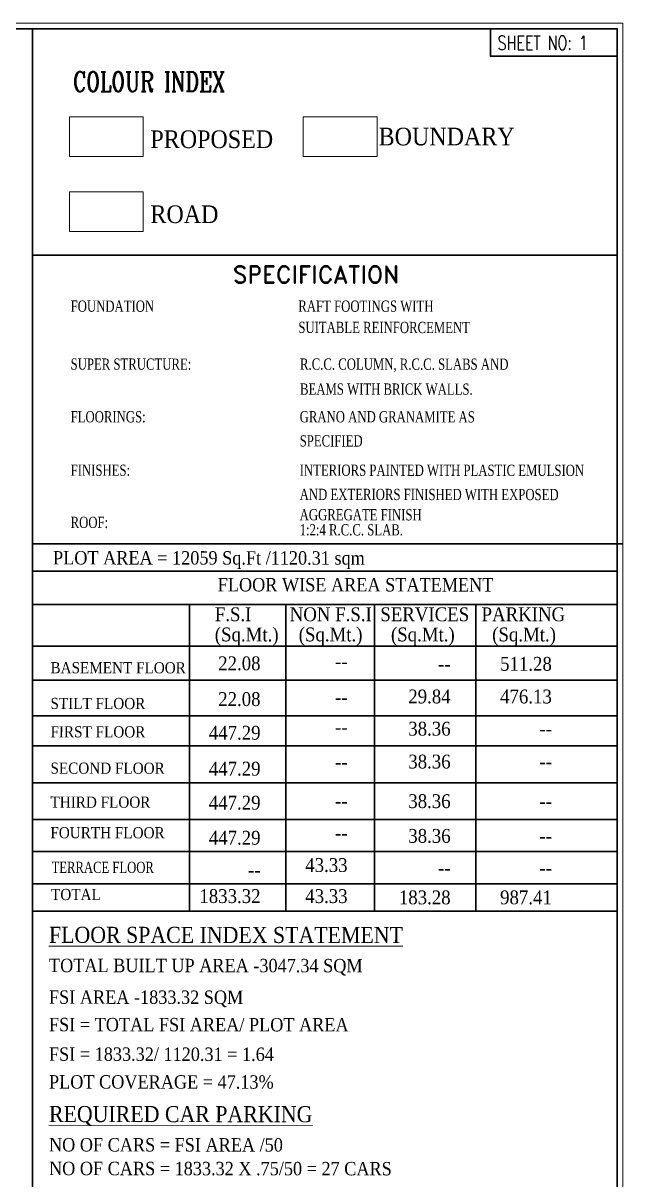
# Model space of a CAD drawing. Header units: metres. Extents: x -1560916 to -1560612, y 43591 to 43809.
# Drawn here: x -1560633.27 to -1560611.7, y 43680.86 to 43722.46 of the extents above; entities that cross this region are included whole.
import ezdxf
from ezdxf.enums import TextEntityAlignment as Align

# ---------------------------------------------------------------- set-up
doc = ezdxf.new("R2010")
doc.units = ezdxf.units.M
doc.header["$LTSCALE"] = 750
doc.header["$MEASUREMENT"] = 0
for name, color, linetype, lineweight in [('BORDER', 5, 'Continuous', 30), ('DIM-1', 8, 'Continuous', 18), ('TEXT', 2, 'Continuous', 20), ('wall', 7, 'Continuous', 30), ('WIN', 12, 'Continuous', 18)]:
    doc.layers.add(name, color=color, linetype=linetype, lineweight=lineweight)
doc.styles.add('ARIAL', font='romand.shx', dxfattribs={"width": 0.85})
doc.styles.add('ROMANC', font='romanc__.ttf', dxfattribs={"width": 0.75})
doc.styles.add('RS', font='times.ttf', dxfattribs={"width": 0.75})

msp = doc.modelspace()

# ---------------------------------------------------------------- linework, layer by layer
at = {"layer": 'BORDER', "color": 1}
for p, q in [((-1560611.89779, 43714.11561), (-1560632.93104, 43714.11561)), ((-1560632.93104, 43703.72813), (-1560611.69779, 43703.72813)), ((-1560632.93104, 43702.74686), (-1560611.89779, 43702.74686)), ((-1560632.93104, 43701.55445), (-1560611.89779, 43701.55445)), ((-1560627.27889, 43701.55445), (-1560627.27889, 43690.51793)), ((-1560623.82332, 43701.55445), (-1560623.82332, 43690.51793)), ((-1560620.63075, 43701.55445), (-1560620.63075, 43690.51793)), ((-1560616.99032, 43701.55445), (-1560616.99032, 43690.51793)), ((-1560632.92931, 43700.05562), (-1560611.89779, 43700.05562)), ((-1560632.92931, 43698.83514), (-1560611.89779, 43698.83514)), ((-1560632.92931, 43697.5496), (-1560611.89779, 43697.5496)), ((-1560632.92931, 43696.47094), (-1560611.89779, 43696.47094)), ((-1560632.92931, 43695.13292), (-1560611.89779, 43695.13292)), ((-1560632.95466, 43693.81924), (-1560611.89779, 43693.81924)), ((-1560632.92931, 43692.66415), (-1560611.89779, 43692.66415)), ((-1560632.92931, 43691.50905), (-1560611.89779, 43691.50905)), ((-1560632.93104, 43690.51793), (-1560611.89779, 43690.51793))]:
    msp.add_line(p, q, dxfattribs=at)
at = {"layer": 'DIM-1', "color": 6, "linetype": 'Continuous'}
msp.add_lwpolyline([(-1560611.69779, 43638.46354), (-1560730.49779, 43638.46354), (-1560730.49779, 43722.46354), (-1560611.69779, 43722.46354), (-1560611.69779, 43638.46354)], close=True, dxfattribs=at)
at = {"layer": 'wall'}
msp.add_line((-1560632.93104, 43638.66354), (-1560632.93104, 43722.26354), dxfattribs=at)
for points in [[(-1560611.89779, 43638.66354), (-1560730.29779, 43638.66354), (-1560730.29779, 43722.26354), (-1560611.89779, 43722.26354)], [(-1560611.89779, 43722.26354), (-1560616.45806, 43722.26354), (-1560616.45806, 43721.27468), (-1560611.89779, 43721.27468)]]:
    msp.add_lwpolyline(points, close=True, dxfattribs=at)
at = {"layer": 'WIN', "lineweight": 15}
for p, q in [((-1560631.6029, 43719.09237), (-1560628.94294, 43719.09237)), ((-1560631.6029, 43719.09237), (-1560631.6029, 43717.66555)), ((-1560628.94294, 43719.09237), (-1560628.94294, 43717.66555)), ((-1560623.19332, 43719.09237), (-1560620.53335, 43719.09237)), ((-1560623.19332, 43719.09237), (-1560623.19332, 43717.66555)), ((-1560620.53335, 43719.09237), (-1560620.53335, 43717.66555)), ((-1560631.6029, 43717.66555), (-1560628.94294, 43717.66555)), ((-1560623.19332, 43717.66555), (-1560620.53335, 43717.66555)), ((-1560631.6029, 43716.39503), (-1560628.94294, 43716.39503)), ((-1560631.6029, 43716.39503), (-1560631.6029, 43714.9682)), ((-1560628.94294, 43716.39503), (-1560628.94294, 43714.9682)), ((-1560631.6029, 43714.9682), (-1560628.94294, 43714.9682))]:
    msp.add_line(p, q, dxfattribs=at)

# ---------------------------------------------------------------- texts
at = {"layer": 'TEXT', "lineweight": 15}
for s, height, style, width, p in [('COLOUR INDEX', 0.7016025, 'ROMANC', 0.75, (-1560631.47163, 43720.00915)), ('PROPOSED', 0.635096, 'RS', 0.9, (-1560628.68748, 43717.9706)), ('BOUNDARY', 0.635096, 'RS', 0.9, (-1560620.48075, 43718.06714)), ('ROAD', 0.635096, 'RS', 0.9, (-1560628.68748, 43715.27325))]:
    msp.add_text(s, height=height, dxfattribs=dict(at, style=style, width=width)).set_placement(p)
at = {"layer": 'TEXT', "style": 'ARIAL'}
msp.add_text('SPECIFICATION', height=0.6155911, dxfattribs=at).set_placement((-1560625.72659, 43713.11529))
at = {"layer": 'TEXT', "style": 'RS'}
for s, height, width, p in [('FOUNDATION', 0.404312, 0.75, (-1560631.55742, 43712.08285)), ('RAFT FOOTINGS WITH ', 0.4043115, 0.75, (-1560623.36772, 43712.08285)), ('SUITABLE REINFORCEMENT', 0.4043115, 0.75, (-1560623.36772, 43711.31775)), ('SUPER STRUCTURE:', 0.4043115, 0.75, (-1560631.55742, 43709.99858)), ('R.C.C. COLUMN, R.C.C. SLABS AND', 0.4043115, 0.75, (-1560623.30733, 43709.99858)), ('BEAMS WITH BRICK WALLS.', 0.4043115, 0.75, (-1560623.30733, 43709.1004)), ('FLOORINGS:', 0.404312, 0.75, (-1560631.55742, 43708.10381)), ('GRANO AND GRANAMITE AS', 0.4043115, 0.75, (-1560623.32052, 43708.10381)), ('SPECIFIED', 0.404312, 0.75, (-1560623.32052, 43707.23558)), ('FINISHES:', 0.404312, 0.75, (-1560631.55742, 43706.18134)), ('INTERIORS PAINTED WITH PLASTIC EMULSION', 0.4043115, 0.75, (-1560623.32052, 43706.18134)), ('AND EXTERIORS FINISHED WITH EXPOSED', 0.4043115, 0.75, (-1560623.32052, 43705.31088)), ('AGGREGATE FINISH', 0.4043115, 0.75, (-1560623.32052, 43704.58001)), ('ROOF:', 0.404312, 0.75, (-1560631.55742, 43704.30464)), ('1:2:4 R.C.C. SLAB.', 0.4043115, 0.75, (-1560623.32052, 43704.03813)), ('PLOT AREA = 12059 Sq.Ft /1120.31 sqm ', 0.4817587, 0.9, (-1560632.18998, 43702.99207)), ('FLOOR WISE AREA STATEMENT', 0.4817587, 0.9, (-1560626.26798, 43702.02407)), ('F.S.I', 0.497817, 0.9, (-1560626.3728, 43700.95227)), ('NON F.S.I', 0.497817, 0.9, (-1560623.67919, 43700.95227)), ('SERVICES', 0.497817, 0.9, (-1560620.41988, 43700.95227)), ('PARKING', 0.497817, 0.9, (-1560616.77944, 43700.95227)), ('(Sq.Mt.)', 0.497817, 0.9, (-1560626.3728, 43700.22615)), ('(Sq.Mt.)', 0.497817, 0.9, (-1560623.35522, 43700.22615)), ('(Sq.Mt.)', 0.497817, 0.9, (-1560620.03787, 43700.22615)), ('(Sq.Mt.)', 0.497817, 0.9, (-1560616.39744, 43700.22615)), ('BASEMENT FLOOR', 0.4014656, 0.9, (-1560632.28202, 43699.07803)), ('STILT FLOOR', 0.4014656, 0.9, (-1560632.28202, 43697.79249)), ('FIRST FLOOR', 0.4014656, 0.9, (-1560632.28202, 43696.77326)), ('SECOND FLOOR', 0.4014656, 0.9, (-1560632.28202, 43695.46495)), ('THIRD FLOOR', 0.4014656, 0.9, (-1560632.28202, 43694.24411)), ('FOURTH FLOOR', 0.4014656, 0.9, (-1560632.28508, 43693.14474)), ('TOTAL', 0.401466, 0.9, (-1560632.26158, 43690.92105)), ('%%UFLOOR SPACE INDEX STATEMENT', 0.5781105, 0.9, (-1560632.33586, 43689.3817)), ('TOTAL BUILT UP AREA -3047.34 SQM', 0.4817587, 0.9, (-1560632.33586, 43688.3283)), ('FSI AREA -1833.32 SQM', 0.4817587, 0.9, (-1560632.33586, 43687.18918)), ('FSI = TOTAL FSI AREA/ PLOT AREA', 0.4817587, 0.9, (-1560632.33586, 43686.202)), ('FSI = 1833.32/ 1120.31 = 1.64', 0.4817587, 0.9, (-1560632.33586, 43685.13889)), ('PLOT COVERAGE = 47.13%%%', 0.4817587, 0.9, (-1560632.33586, 43684.1412)), ('%%UREQUIRED CAR PARKING', 0.5781105, 0.9, (-1560632.33586, 43682.93531)), ('NO OF CARS = FSI AREA /50', 0.4817587, 0.9, (-1560632.33586, 43681.87852)), ('NO OF CARS = 1833.32 X .75/50 = 27 CARS', 0.4817587, 0.9, (-1560632.33586, 43681.02603))]:
    msp.add_text(s, height=height, rotation=359.961543, dxfattribs=dict(at, width=width)).set_placement(p)
at = {"layer": 'TEXT', "style": 'RS', "width": 0.9}
for s, p in [('22.08', (-1560624.72772, 43699.18613)), ('--', (-1560621.59656, 43699.25631)), ('--', (-1560617.89212, 43699.16848)), ('511.28', (-1560614.25169, 43699.16848)), ('29.84', (-1560617.89212, 43697.99411)), ('476.13', (-1560614.25169, 43697.99411)), ('22.08', (-1560624.72772, 43697.90059)), ('--', (-1560621.59656, 43697.97077)), ('38.36', (-1560617.89212, 43696.83521)), ('447.29', (-1560624.72772, 43696.68864)), ('--', (-1560621.59656, 43696.89308)), ('--', (-1560614.25169, 43696.83521)), ('38.36', (-1560617.89212, 43695.65266)), ('447.29', (-1560624.72772, 43695.39715)), ('--', (-1560621.59656, 43695.64185)), ('--', (-1560614.25169, 43695.65266)), ('447.29', (-1560624.72772, 43694.17492)), ('--', (-1560621.59656, 43694.24138)), ('38.36', (-1560617.89212, 43694.22929)), ('--', (-1560614.25169, 43694.22929)), ('447.29', (-1560624.72772, 43692.91228)), ('--', (-1560621.59656, 43693.08629)), ('38.36', (-1560617.89212, 43692.97968)), ('--', (-1560614.25169, 43692.97968)), ('43.33', (-1560621.59656, 43691.93119)), ('--', (-1560624.72772, 43691.75718)), ('--', (-1560617.89212, 43691.82458)), ('--', (-1560614.25169, 43691.82458)), ('1833.32', (-1560624.72772, 43690.81369)), ('43.33', (-1560621.59656, 43690.81369)), ('183.28', (-1560617.89212, 43690.76727)), ('987.41', (-1560614.25169, 43690.76727))]:
    msp.add_text(s, height=0.497817, rotation=359.961543, dxfattribs=at).set_placement(p, align=Align.RIGHT)
at = {"layer": 'TEXT', "insert": (-1560632.24064, 43692.29961), "char_height": 0.4014656, "width": 4.693633, "attachment_point": 1, "rotation": 359.961543, "style": 'RS'}
msp.add_mtext('TERRACE FLOOR', dxfattribs=at)
at = {"layer": 'wall', "lineweight": 15, "style": 'ROMANC', "width": 0.75}
msp.add_text('SHEET NO: 1', height=0.5, dxfattribs=at).set_placement((-1560616.20119, 43721.50557))

doc.saveas('drawing.dxf')
